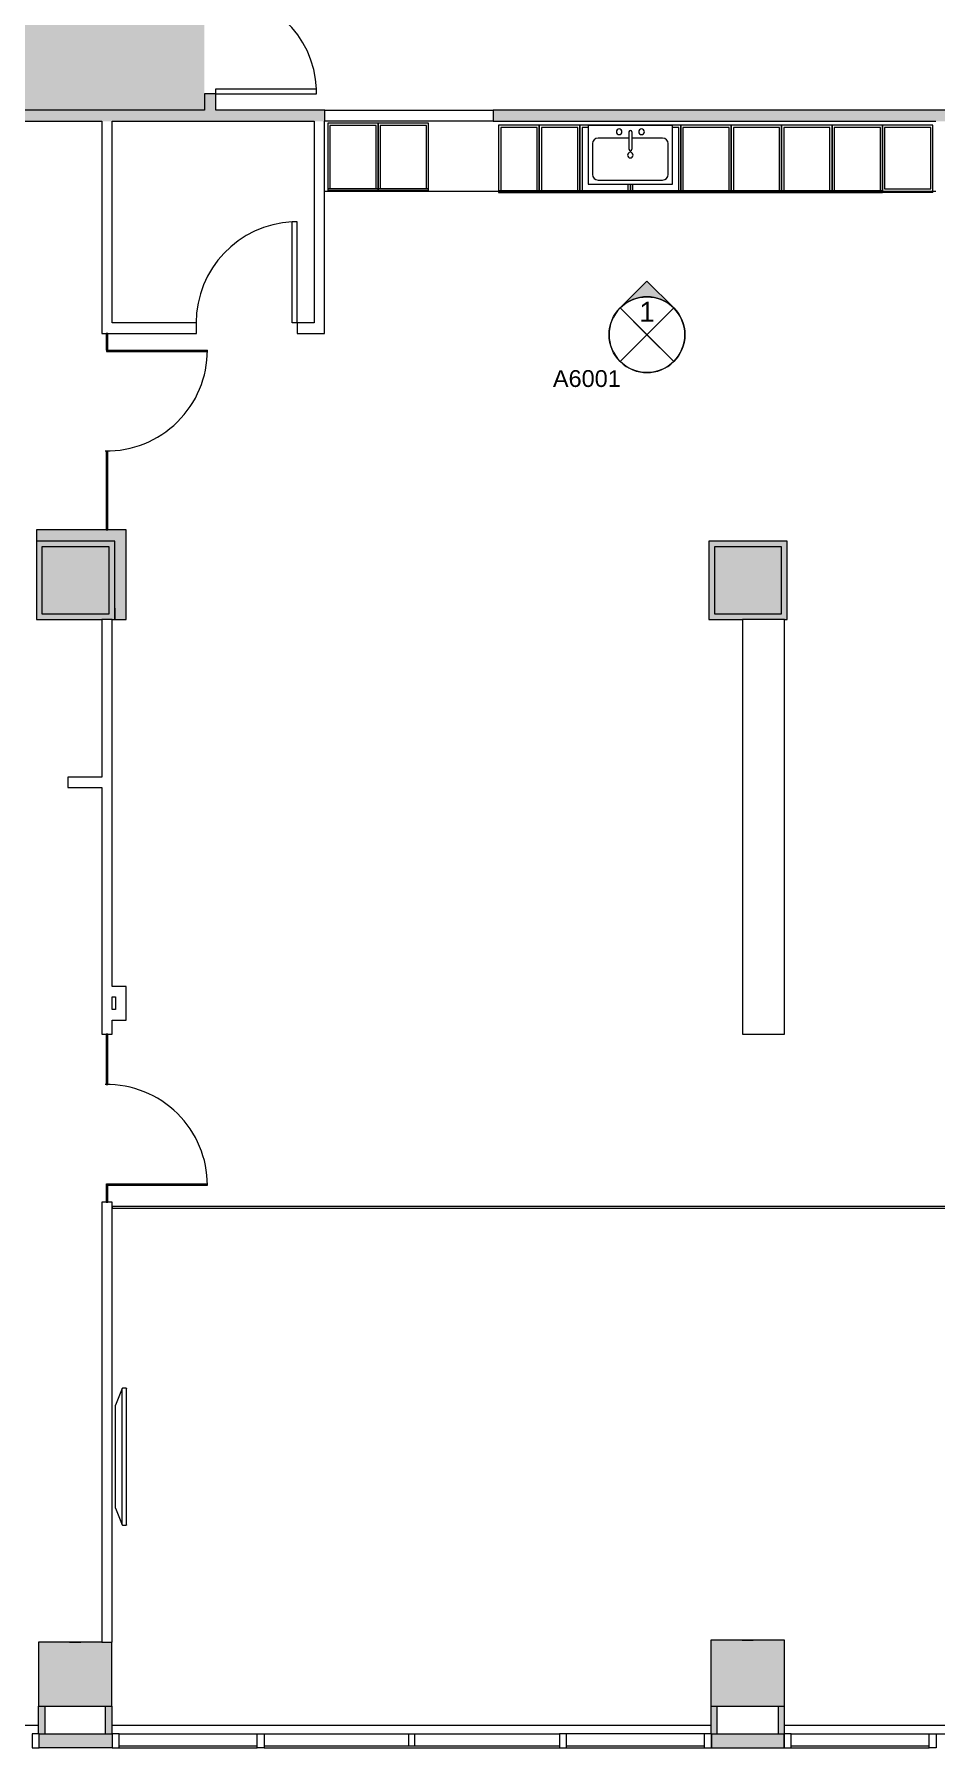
# Model space of a CAD drawing. Header units: inches. Extents: x 41 to 2820, y 110 to 1753.
# Drawn here: x 1269 to 1591, y 111 to 723 of the extents above; entities that cross this region are included whole.
import ezdxf

# ---------------------------------------------------------------- set-up
doc = ezdxf.new("R2010")
doc.units = ezdxf.units.IN
doc.header["$MEASUREMENT"] = 0
for name, color, linetype, lineweight in [('820 1st St NE_04_Clean_dwg', 8, 'Continuous', 9), ('A-DETL-GENF', 92, 'Continuous', 9), ('A-DOOR', 31, 'Continuous', 13), ('A-GLAZ-CURT', 52, 'Continuous', 9), ('A-WALL', 113, 'Continuous', 13), ('A-WALL-PATT', 111, 'Continuous', 13), ('G-ANNO-SYMB', 111, 'Continuous', 9), ('I-WALL', 2, 'Continuous', 13), ('IRF-COLUMN', 7, 'Continuous', 9), ('IRF-COLUMN-HATCH', 7, 'Continuous', 9), ('IRF-WALL-FULL-HT', 7, 'Continuous', 9), ('IRF-WALL-FULL-HT-HATCH', 7, 'Continuous', 9), ('IRF-WINDOW', 7, 'Continuous', 9), ('P-SANR-FIXT', 6, 'Continuous', 13), ('Q-CASE', 31, 'Continuous', 9), ('Q-SPCQ', 91, 'Continuous', 9), ('S-COLS', 52, 'Continuous', 13)]:
    doc.layers.add(name, color=color, linetype=linetype, lineweight=lineweight)
doc.styles.add('Arial_1', font='arial.ttf', dxfattribs={"height": 6})
doc.styles.add('Arial_2', font='arial.ttf', dxfattribs={"height": 7.125})

# ---------------------------------------------------------------- blocks, each defined once
blk = doc.blocks.new('Single-Flush - 36_ x 96_-2566598-New Construction - Partition Plan')
at = {"layer": 'A-DOOR', "color": 250, "lineweight": 20}
for p, q in [((16.25, 2), (16.25, 38.02)), ((18, 38.02), (16.25, 38.02)), ((18, 2), (18, 38.02)), ((18, 2), (16.25, 2))]:
    blk.add_line(p, q, dxfattribs=at)
at = {"layer": 'A-DOOR', "lineweight": 9}
blk.add_arc((18, 2), 36.07, 92.78116, 180, dxfattribs=at)
blk = doc.blocks.new('System Panel - Glazed-2907095-New Construction - Partition Plan')
at = {"layer": 'A-GLAZ-CURT', "color": 250, "lineweight": 20}
for p, q in [((14.09, 0.25), (-14.09, 0.25)), ((-14.09, 0.25), (-14.09, -0.25)), ((14.09, -0.25), (14.09, 0.25)), ((-14.09, -0.25), (14.09, -0.25))]:
    blk.add_line(p, q, dxfattribs=at)
blk = doc.blocks.new('System Panel - Glazed-2610266-New Construction - Partition Plan')
at = {"layer": 'A-GLAZ-CURT', "color": 250, "lineweight": 20}
for p, q in [((3, 0.25), (-3, 0.25)), ((-3, 0.25), (-3, -0.25)), ((3, -0.25), (3, 0.25)), ((-3, -0.25), (3, -0.25))]:
    blk.add_line(p, q, dxfattribs=at)
blk = doc.blocks.new('storefront - glass swinging - SNGL - GLASS - OFFICE DOORS-2610267-New Construction - Partition Plan')
at = {"layer": 'A-DETL-GENF'}
for p, q in [((18, 0.16), (17.5, 0.16)), ((17.5, 0.16), (17.5, -35.84)), ((18, 0.16), (18, -35.84))]:
    blk.add_line(p, q, dxfattribs=at)
blk.add_arc((18, 0.16), 36, 179.2042, 270, dxfattribs=at)
blk = doc.blocks.new('SPEC-EQUIP-TV - 55_ LCD-2537516-New Construction - Partition Plan')
at = {"layer": 'Q-SPCQ'}
for p, q in [((24.32, 0), (-24.32, 0)), ((-24.45, -0.12), (-24.45, -0.75)), ((-24.45, -0.75), (-24.45, -1.37)), ((-24.35, -1.57), (-18.34, -4)), ((24.35, -1.57), (-24.35, -1.57)), ((18.34, -4), (-18.34, -4)), ((18.34, -4), (24.35, -1.57)), ((24.45, -0.75), (24.45, -0.12)), ((24.45, -1.37), (24.45, -0.75))]:
    blk.add_line(p, q, dxfattribs=at)
for points, knots in [([(-24.45, -0.12), (-24.45, -0.11), (-24.45, -0.1), (-24.44, -0.08), (-24.43, -0.06), (-24.43, -0.05), (-24.42, -0.04), (-24.41, -0.03), (-24.4, -0.03), (-24.39, -0.02), (-24.38, -0.01), (-24.37, -0.01), (-24.35, 0), (-24.34, 0), (-24.32, 0)], [0, 0, 0, 0, 0.166667, 0.25, 0.333333, 0.416667, 0.458333, 0.5, 0.583333, 0.666667, 0.708333, 0.75, 0.833333, 1, 1, 1, 1]), ([(24.32, 0), (24.34, 0), (24.35, 0), (24.37, -0.01), (24.38, -0.02), (24.39, -0.02), (24.4, -0.03), (24.41, -0.03), (24.42, -0.04), (24.43, -0.05), (24.43, -0.06), (24.44, -0.08), (24.45, -0.1), (24.45, -0.11), (24.45, -0.12)], [-1, -1, -1, -1, -0.833333, -0.75, -0.666667, -0.625, -0.583333, -0.5, -0.458333, -0.416667, -0.333333, -0.25, -0.166667, 0, 0, 0, 0]), ([(-24.45, -1.37), (-24.45, -1.38), (-24.45, -1.41), (-24.44, -1.44), (-24.43, -1.46), (-24.42, -1.48), (-24.42, -1.49), (-24.41, -1.5), (-24.41, -1.51), (-24.4, -1.52), (-24.39, -1.53), (-24.38, -1.54), (-24.37, -1.56), (-24.35, -1.57), (-24.35, -1.57)], [0, 0, 0, 0, 0.125, 0.25, 0.375, 0.4375, 0.5, 0.53125, 0.5625, 0.625, 0.6875, 0.75, 0.875, 1, 1, 1, 1]), ([(24.35, -1.57), (24.35, -1.57), (24.37, -1.56), (24.38, -1.54), (24.39, -1.53), (24.4, -1.52), (24.41, -1.51), (24.42, -1.49), (24.42, -1.48), (24.43, -1.47), (24.44, -1.45), (24.44, -1.43), (24.45, -1.41), (24.45, -1.38), (24.45, -1.37)], [0, 0, 0, 0, 0.125, 0.25, 0.3125, 0.375, 0.4375, 0.5, 0.5625, 0.625, 0.6875, 0.75, 0.875, 1, 1, 1, 1])]:
    blk.add_open_spline(points, degree=3, knots=knots, dxfattribs=at)
blk = doc.blocks.new('Concrete-Square-Column - 24 x 24-2599265-New Construction - Partition Plan')
at = {"layer": 'S-COLS', "lineweight": 9}
blk.add_hatch(color=55, dxfattribs=at).paths.add_polyline_path([(12, -12), (12, 12), (-12, 12), (-12, -12)], flags=0)
at = {"layer": 'S-COLS', "color": 250, "lineweight": 20}
for p, q in [((12, 12), (-12, 12)), ((-12, 12), (-12, -12)), ((12, -12), (12, 12)), ((-12, -12), (12, -12))]:
    blk.add_line(p, q, dxfattribs=at)
blk = doc.blocks.new('System Panel - Glazed-2674102-New Construction - Partition Plan')
at = {"layer": 'A-GLAZ-CURT', "color": 250, "lineweight": 20}
for p, q in [((9, 0.25), (-9, 0.25)), ((-9, 0.25), (-9, -0.25)), ((9, -0.25), (9, 0.25)), ((-9, -0.25), (9, -0.25))]:
    blk.add_line(p, q, dxfattribs=at)
blk = doc.blocks.new('storefront - glass swinging - SNGL - GLASS - OFFICE DOORS-2610297-New Construction - Partition Plan')
at = {"layer": 'A-DETL-GENF'}
for p, q in [((17.5, -0.16), (17.5, 35.84)), ((18, -0.16), (18, 35.84)), ((18, -0.16), (17.5, -0.16))]:
    blk.add_line(p, q, dxfattribs=at)
blk.add_arc((18, -0.16), 36, 90, 180.7958, dxfattribs=at)
blk = doc.blocks.new('System Panel - Glazed-2654554-New Construction - Partition Plan')
at = {"layer": 'A-GLAZ-CURT', "color": 250, "lineweight": 20}
for p, q in [((151.49, 0.25), (-151.49, 0.25)), ((-151.49, 0.25), (-151.49, -0.25)), ((151.49, -0.25), (151.49, 0.25)), ((-151.49, -0.25), (151.49, -0.25))]:
    blk.add_line(p, q, dxfattribs=at)
blk = doc.blocks.new('MLWK_Base Cabinet-Single Door - 30_H x 24_D-2843899-New Construction - Partition Plan')
at = {"layer": 'Q-CASE', "lineweight": 13}
for p, q in [((-8.26, 24), (9.74, 24)), ((9.74, 24), (-8.26, 24)), ((-8.26, 24), (-8.26, 0)), ((-8.26, 24), (9.74, 24)), ((-8.26, 24), (-8.26, 23.25)), ((9.74, 23.25), (-8.26, 23.25)), ((8.99, 23.25), (-7.51, 23.25)), ((-7.51, 23.25), (-7.51, 0.75)), ((8.99, 21.07), (8.99, 23.25)), ((9.74, 21.07), (9.74, 24)), ((9.74, 23.25), (9.74, 24)), ((-7.51, 0.75), (-5.25, 0.75)), ((9.74, 0), (9.74, 0.07)), ((-8.26, 0), (9.74, 0))]:
    blk.add_line(p, q, dxfattribs=at)
blk = doc.blocks.new('MLWK_Base Cabinet-Trash - 32_H x 24_D-2838442-New Construction - Partition Plan')
at = {"layer": 'Q-CASE', "lineweight": 13}
for p, q in [((-8.26, 0), (-8.26, -24)), ((9.74, 0), (-8.26, 0)), ((9.74, -24), (9.74, 0)), ((-7.51, -0.75), (-7.51, -23.25)), ((8.99, -0.75), (-7.51, -0.75)), ((8.99, -23.25), (8.99, -0.75)), ((-8.26, -23.25), (9.74, -23.25)), ((-8.26, -23.25), (-8.26, -24)), ((-8.26, -24), (9.74, -24)), ((-8.26, -24), (9.74, -24)), ((9.74, -24), (-8.26, -24)), ((-7.51, -23.25), (8.99, -23.25)), ((9.74, -24), (9.74, -23.25))]:
    blk.add_line(p, q, dxfattribs=at)
blk = doc.blocks.new('Single-Flush - 36_ x 96_-2819942-New Construction - Partition Plan')
at = {"layer": 'A-DOOR', "color": 250, "lineweight": 20}
for p, q in [((16.25, 1.87), (16.25, 37.9)), ((18, 37.9), (16.25, 37.9)), ((18, 1.87), (18, 37.9)), ((18, 1.87), (16.25, 1.87))]:
    blk.add_line(p, q, dxfattribs=at)
at = {"layer": 'A-DOOR', "lineweight": 9}
blk.add_arc((18, 1.87), 36.07, 92.78116, 180, dxfattribs=at)
blk = doc.blocks.new('Counter Top _No Backsplash_ - Standard Counter Top-2874770-New Construction - Partition Plan')
at = {"layer": 'Q-CASE', "lineweight": 13}
for p, q in [((170.9, 0), (-47.26, 0)), ((110.74, -25), (170.74, -25))]:
    blk.add_line(p, q, dxfattribs=at)
blk = doc.blocks.new('Sink Kitchen-Single - 30_ x 21_-2269151-New Construction - Partition Plan')
at = {"layer": 'P-SANR-FIXT'}
for p, q in [((15.62, 10.59), (-14.38, 10.59)), ((-14.38, 10.59), (-14.38, -10.41)), ((0.12, 8.34), (0.12, 2.09)), ((1.12, 8.34), (1.12, 2.09)), ((15.62, -10.41), (15.62, 10.59)), ((-12.88, 4.09), (-12.88, -6.91)), ((0.12, 6.09), (-10.88, 6.09)), ((12.12, 6.09), (1.12, 6.09)), ((14.12, -6.91), (14.12, 4.09)), ((-14.38, -10.41), (15.62, -10.41)), ((-10.88, -8.91), (12.12, -8.91))]:
    blk.add_line(p, q, dxfattribs=at)
for centre, radius, start, end in [((-3.38, 8.34), 1, 360, 180), ((-3.38, 8.34), 1, 180, 0), ((0.62, 8.34), 0.5, 360, 180), ((4.62, 8.34), 1, 360, 180), ((4.62, 8.34), 1, 180, 360), ((-10.88, 4.09), 2, 90, 180), ((0.62, 0), 1, 360, 180), ((0.62, 0), 1, 180, 0), ((0.62, 2.09), 0.5, 180, 0), ((12.12, 4.09), 2, 360, 90), ((-10.88, -6.91), 2, 180, 270), ((12.12, -6.91), 2, 270, 0)]:
    blk.add_arc(centre, radius, start, end, dxfattribs=at)
blk = doc.blocks.new('MLWK_Base Cabinet-Single Door - 30_H x 24_D-2843898-New Construction - Partition Plan')
at = {"layer": 'Q-CASE', "lineweight": 13}
for p, q in [((-8.26, 0), (-8.26, -24)), ((9.74, 0), (-8.26, 0)), ((9.74, -0.07), (9.74, 0)), ((-7.51, -0.75), (-7.51, -23.25)), ((-5.28, -0.75), (-7.51, -0.75)), ((-8.26, -23.25), (9.74, -23.25)), ((-8.26, -23.25), (-8.26, -24)), ((-8.26, -24), (9.74, -24)), ((-8.26, -24), (9.74, -24)), ((9.74, -24), (-8.26, -24)), ((-7.51, -23.25), (8.99, -23.25)), ((8.99, -23.25), (8.99, -21.07)), ((9.74, -24), (9.74, -21.07)), ((9.74, -24), (9.74, -23.25))]:
    blk.add_line(p, q, dxfattribs=at)
blk = doc.blocks.new('MLWK_Base Cabinet-Single Door - 30_H x 24_D-2887588-New Construction - Partition Plan')
at = {"layer": 'Q-CASE', "lineweight": 13}
for p, q in [((-6.52, 0), (-6.52, -24)), ((7.99, 0), (-6.52, 0)), ((7.99, -24), (7.99, 0)), ((-5.77, -0.75), (-5.77, -23.25)), ((7.24, -0.75), (-5.77, -0.75)), ((7.24, -23.25), (7.24, -0.75)), ((-6.52, -23.25), (7.99, -23.25)), ((-6.52, -23.25), (-6.52, -24)), ((-6.52, -24), (7.99, -24)), ((-6.52, -24), (7.99, -24)), ((7.99, -24), (-6.52, -24)), ((-5.77, -23.25), (7.24, -23.25)), ((7.99, -24), (7.99, -23.25))]:
    blk.add_line(p, q, dxfattribs=at)
blk = doc.blocks.new('MLWK_Base Cabinet-Single Door - 30_H x 24_D-2887589-New Construction - Partition Plan')
at = {"layer": 'Q-CASE', "lineweight": 13}
for p, q in [((-6.52, 24), (7.99, 24)), ((7.99, 24), (-6.52, 24)), ((-6.52, 24), (-6.52, 0)), ((-6.52, 24), (7.99, 24)), ((-6.52, 24), (-6.52, 23.25)), ((7.99, 23.25), (-6.52, 23.25)), ((7.24, 23.25), (-5.77, 23.25)), ((-5.77, 23.25), (-5.77, 0.75)), ((7.24, 0.75), (7.24, 23.25)), ((7.99, 0), (7.99, 24)), ((7.99, 23.25), (7.99, 24)), ((-5.77, 0.75), (7.24, 0.75)), ((-6.52, 0), (7.99, 0))]:
    blk.add_line(p, q, dxfattribs=at)
blk = doc.blocks.new('MLWK_Base Cabinet-Drawers - 32_H x 24_D-2885229-New Construction - Partition Plan')
at = {"layer": 'Q-CASE', "lineweight": 13}
for p, q in [((-8.26, 24), (9.74, 24)), ((-8.26, 24), (-8.26, 23.5)), ((9.74, 23.5), (-8.26, 23.5)), ((-8.26, 23.5), (-8.26, 0)), ((9.74, 23.5), (-8.26, 23.5)), ((8.99, 22.75), (-7.51, 22.75)), ((-7.51, 22.75), (-7.51, 0.75)), ((8.99, 0.75), (8.99, 22.75)), ((9.74, 23.5), (9.74, 24)), ((9.74, 0), (9.74, 23.5)), ((-7.51, 0.75), (8.99, 0.75)), ((-8.26, 0), (9.74, 0))]:
    blk.add_line(p, q, dxfattribs=at)
blk = doc.blocks.new('MLWK_Base Cabinet-Single Door - 30_H x 24_D-2887590-New Construction - Partition Plan')
at = {"layer": 'Q-CASE', "lineweight": 13}
for p, q in [((-8.26, 0), (-8.26, -24)), ((9.74, 0), (-8.26, 0)), ((9.74, -24), (9.74, 0)), ((-7.51, -0.75), (-7.51, -23.25)), ((8.99, -0.75), (-7.51, -0.75)), ((8.99, -23.25), (8.99, -0.75)), ((-8.26, -23.25), (9.74, -23.25)), ((-8.26, -23.25), (-8.26, -24)), ((-8.26, -24), (9.74, -24)), ((-8.26, -24), (9.74, -24)), ((9.74, -24), (-8.26, -24)), ((-7.51, -23.25), (8.99, -23.25)), ((9.74, -24), (9.74, -23.25))]:
    blk.add_line(p, q, dxfattribs=at)
blk = doc.blocks.new('MLWK_Base Cabinet-Single Door - 30_H x 24_D-2887591-New Construction - Partition Plan')
at = {"layer": 'Q-CASE', "lineweight": 13}
for p, q in [((-8.26, 24), (9.74, 24)), ((9.74, 24), (-8.26, 24)), ((-8.26, 24), (-8.26, 0)), ((-8.26, 24), (9.74, 24)), ((-8.26, 24), (-8.26, 23.25)), ((9.74, 23.25), (-8.26, 23.25)), ((8.99, 23.25), (-7.51, 23.25)), ((-7.51, 23.25), (-7.51, 0.75)), ((8.99, 0.75), (8.99, 23.25)), ((9.74, 0), (9.74, 24)), ((9.74, 23.25), (9.74, 24)), ((-7.51, 0.75), (8.99, 0.75)), ((-8.26, 0), (9.74, 0))]:
    blk.add_line(p, q, dxfattribs=at)
blk = doc.blocks.new('Reception Shelf - Reception Shelf-2918060-New Construction - Partition Plan')
at = {"layer": 'Q-CASE', "color": 250, "lineweight": 20}
for p, q in [((137.41, 514.07), (122.41, 514.07)), ((122.41, 514.07), (122.41, 366.07)), ((137.41, 366.07), (137.41, 514.07)), ((122.41, 366.07), (137.41, 366.07))]:
    blk.add_line(p, q, dxfattribs=at)
blk = doc.blocks.new('820 1st St NE_04_Clean_dwg-2391440-New Construction - Partition Plan')
at = {"layer": 'IRF-COLUMN-HATCH'}
for points in [[(-106.25, 126.07), (-102.62, 126.07), (-102.62, 148.97), (-128.84, 148.97), (-128.84, 126.07), (-121.48, 126.07)], [(111.16, 126.07), (137.38, 126.07), (137.38, 149.72), (111.16, 149.72)]]:
    blk.add_hatch(color=256, dxfattribs=at).paths.add_polyline_path(points, flags=0)
at = {"layer": 'IRF-WALL-FULL-HT-HATCH'}
for points in [[(-101.59, 514.07), (-97.59, 514.08), (-97.59, 546.07), (-129.59, 546.07), (-129.59, 542.07), (-101.59, 542.07), (-101.59, 514.08)], [(-128.59, 116.26), (-126.59, 116.26), (-126.59, 126.07), (-128.84, 126.07), (-128.84, 116.26)], [(-102.62, 116.26), (-102.62, 126.07), (-104.87, 126.07), (-104.87, 116.26)], [(-102.59, 111.26), (-102.62, 116.26), (-128.59, 116.26), (-128.59, 111.26), (-102.62, 111.26)], [(111.32, 111.26), (137.32, 111.26), (137.32, 116.26), (111.32, 116.26)]]:
    blk.add_hatch(color=256, dxfattribs=at).paths.add_polyline_path(points, flags=0)
h = blk.add_hatch(color=256, dxfattribs=at)
h.paths.add_polyline_path([(-102.5, 514.07), (-101.59, 514.07), (-101.59, 542.07), (-129.59, 542.07), (-129.59, 514.07), (-103.59, 514.07)], flags=0)
h.paths.add_polyline_path([(-106.25, 516.07), (-127.59, 516.07), (-127.59, 540.07), (-103.59, 540.07), (-103.59, 516.07)], flags=0)
h = blk.add_hatch(color=256, dxfattribs=at)
h.paths.add_polyline_path([(112.41, 514.07), (138.41, 514.07), (138.41, 542.07), (110.41, 542.07), (110.41, 514.07)], flags=0)
h.paths.add_polyline_path([(122.41, 516.07), (112.41, 516.07), (112.41, 540.07), (136.41, 540.07), (136.41, 516.07)], flags=0)
h = blk.add_hatch(color=256, dxfattribs=at)
h.paths.add_polyline_path([(113.41, 116.26), (113.41, 126.07), (111.16, 126.07), (111.16, 116.26), (111.32, 116.26)], flags=0)
h.paths.add_polyline_path([(137.38, 116.26), (137.38, 126.07), (135.13, 126.07), (135.13, 116.26), (137.32, 116.26)], flags=0)
at = {"layer": 'IRF-COLUMN', "flags": 128}
blk.add_lwpolyline([(-106.25, 148.97), (-128.84, 148.97), (-128.84, 126.07), (-102.62, 126.07), (-102.62, 148.97)], dxfattribs=at)
blk.add_lwpolyline([(111.16, 149.72), (111.16, 126.07), (137.38, 126.07), (137.38, 149.72)], close=True, dxfattribs=at)
at = {"layer": 'IRF-WALL-FULL-HT'}
for p, q in [((-117.73, 148.97), (-113.73, 148.97)), ((122.27, 149.72), (126.27, 149.72)), ((113.41, 116.26), (113.41, 126.07)), ((135.13, 126.07), (135.13, 116.26))]:
    blk.add_line(p, q, dxfattribs=at)
at = {"layer": 'IRF-WALL-FULL-HT', "flags": 128}
for points in [[(-104.62, 546.07), (-129.59, 546.07), (-129.59, 542.07)], [(-101.59, 518.07), (-101.59, 514.07), (-97.59, 514.07), (-97.59, 546.07), (-104.12, 546.07)], [(-101.59, 542.07), (-129.59, 542.07), (-129.59, 514.07), (-106.25, 514.07)], [(-102.5, 514.07), (-101.59, 514.07), (-101.59, 542.07)], [(138.41, 542.07), (110.41, 542.07), (110.41, 514.07), (122.41, 514.07)], [(137.41, 514.07), (138.41, 514.07), (138.41, 542.07)], [(-128.59, 116.26), (-128.84, 116.26), (-128.84, 126.07), (-126.59, 126.07), (-126.59, 116.26)], [(-104.87, 116.26), (-104.87, 126.07), (-102.62, 126.07), (-102.62, 116.26), (-102.59, 116.26), (-102.59, 111.26), (-128.59, 111.26), (-128.59, 116.26), (-102.59, 116.26)], [(111.16, 126.07), (111.16, 116.26), (137.38, 116.26), (137.38, 126.07)], [(111.32, 116.26), (111.32, 111.26), (137.32, 111.26), (137.32, 116.26)]]:
    blk.add_lwpolyline(points, dxfattribs=at)
blk.add_lwpolyline([(3.37, 116.26), (5.37, 116.26), (5.37, 111.76), (3.37, 111.76)], close=True, dxfattribs=at)
at = {"layer": 'IRF-WINDOW'}
for p, q in [((-342.5, 119.26), (-128.84, 119.26)), ((-102.62, 119.26), (111.16, 119.26)), ((-101.25, 116.26), (-102.59, 116.26)), ((137.38, 119.26), (242.49, 119.26)), ((-50.84, 111.76), (-100.09, 111.76)), ((-100.09, 111.26), (-50.84, 111.26)), ((57.07, 111.76), (-48.34, 111.76)), ((-48.34, 111.26), (57.07, 111.26)), ((108.82, 111.76), (59.57, 111.76)), ((189.07, 111.76), (139.82, 111.76)), ((139.82, 111.26), (189.07, 111.26))]:
    blk.add_line(p, q, dxfattribs=at)
at = {"layer": 'IRF-WINDOW', "flags": 128}
blk.add_lwpolyline([(-128.59, 116.26), (-131.09, 116.26), (-131.09, 111.26), (-128.59, 111.26)], close=True, dxfattribs=at)
for points in [[(-100.09, 116.26), (-102.59, 116.26), (-102.59, 111.26), (-100.09, 111.26), (-100.09, 116.26), (-50.84, 116.26)], [(-48.34, 116.26), (-48.34, 111.26), (-50.84, 111.26), (-50.84, 116.26), (-48.34, 116.26), (57.07, 116.26)], [(108.82, 111.26), (111.32, 111.26), (111.32, 116.26), (108.82, 116.26), (59.57, 116.26), (57.07, 116.26), (57.07, 111.26), (59.57, 111.26), (59.57, 116.26)], [(59.57, 111.26), (108.82, 111.26), (108.82, 116.26)], [(139.82, 116.26), (137.32, 116.26), (137.32, 111.26), (139.82, 111.26), (139.82, 116.26), (189.07, 116.26)], [(191.57, 116.26), (191.57, 111.26), (189.07, 111.26), (189.07, 116.26), (191.57, 116.26), (242.49, 116.26)]]:
    blk.add_lwpolyline(points, dxfattribs=at)
blk = doc.blocks.new('Elevation - Interiors-59324-New Construction - Partition Plan')
at = {"layer": 'G-ANNO-SYMB'}
for p, q in [((-0.0996, 0.0996), (0.0996, -0.0996)), ((0.0996, 0.0996), (-0.0996, -0.0996)), ((0, 0), (-0.0996, 0.0996)), ((-0.0996, 0.0996), (0, 0)), ((0.0996, 0.0996), (0, 0)), ((0, 0), (0.0996, 0.0996)), ((-0.0996, -0.0996), (0, 0)), ((0, 0), (-0.0996, -0.0996)), ((0, 0), (0.0996, -0.0996)), ((0.0996, -0.0996), (0, 0))]:
    blk.add_line(p, q, dxfattribs=at)
blk.add_circle((0, 0), 0.1409, dxfattribs=at)
for start, end in [(45, 135), (135, 225), (315, 45), (225, 315)]:
    blk.add_arc((0, 0), 0.1409, start, end, dxfattribs=at)
blk = doc.blocks.new('Elevation - Triangle - 51_256_-58624-New Construction - Partition Plan')
at = {"layer": 'G-ANNO-SYMB'}
h = blk.add_hatch(color=256, dxfattribs=at)
edge = h.paths.add_edge_path(flags=0)
edge.add_arc((0, -0.0993), 0.1406, 45, 135)
edge.add_line((-0.0994, 0.0002), (0, 0.0996))
edge.add_line((0, 0.0996), (0.0994, 0.0002))
for p, q in [((0, 0.0996), (-0.0996, 0)), ((0, 0.0996), (-0.0994, 0.0002)), ((0.0996, 0), (0, 0.0996)), ((0.0994, 0.0002), (0, 0.0996))]:
    blk.add_line(p, q, dxfattribs=at)
blk.add_arc((0, -0.0993), 0.1406, 45, 135, dxfattribs=at)

msp = doc.modelspace()

# ---------------------------------------------------------------- hatches: boundary and pattern name
at = {"layer": 'A-DETL-GENF'}
h = msp.add_hatch(color=9, dxfattribs=at)
h.paths.add_polyline_path([(1003.29, 111.26), (1030.62, 111.26), (1030.62, 149.72), (1041.75, 149.72), (1041.75, 514.07), (1027.75, 514.07), (1027.75, 546.01), (1041.75, 546.01), (1041.75, 695.99), (1329.75, 695.99), (1329.75, 756.49), (1208.75, 756.49), (1208.75, 764.49), (1184.75, 764.49), (1184.75, 756.49), (1166.3, 756.49), (1166.3, 776.24), (1199.8, 776.24), (1199.8, 865.24), (1172.8, 865.24), (1172.8, 1018.19), (1057.75, 1018.19), (1057.75, 994.07), (1029.75, 994.07), (1029.75, 1018.19), (817.75, 1018.19), (817.75, 994.07), (793.62, 994.07), (793.62, 782.07), (817.75, 782.07), (817.75, 754.07), (336.5, 754.07), (336.5, 755.32), (304.75, 755.32), (304.75, 755.07), (300.02, 755.07), (300.02, 540.51), (327.23, 540.51), (342.96, 524.78), (316.75, 498.57), (314.7, 500.62), (314.7, 458.62), (501.2, 272.12), (538.2, 272.12), (534.92, 275.4), (563.63, 304.11), (577.51, 290.23), (577.51, 258.66), (551.66, 258.66), (551.8, 258.52), (790.78, 258.52), (790.78, 300.82), (817, 300.82), (817, 259.53), (806.39, 248.93), (944.06, 111.26), (1000.65, 111.26)], flags=0)
h.paths.add_polyline_path([(806.39, 256), (812, 261.6), (812, 276.07), (795.78, 276.07), (795.78, 263.52), (798.87, 263.52), (804.26, 258.13)], flags=0)
h.paths.add_polyline_path([(551.75, 265.64), (551.75, 285.15), (541.99, 275.4), (550.93, 266.46)], flags=0)
h.paths.add_polyline_path([(563.63, 286.82), (573.85, 286.82), (563.63, 297.04), (553.41, 286.82), (555.65, 286.82)], flags=0)
h.paths.add_polyline_path([(316.75, 505.64), (327.17, 516.07), (306.32, 516.07), (314.98, 507.41)], flags=0)
h.paths.add_polyline_path([(577.51, 514.07), (549.75, 514.07), (549.75, 542.07), (577.75, 542.07), (577.75, 514.07)], flags=0)
h.paths.add_polyline_path([(796.8, 516.07), (787.75, 516.07), (787.75, 546.07), (851.75, 546.07), (851.75, 516.07), (814.75, 516.07)], flags=0)
h.paths.add_polyline_path([(327.75, 516.64), (335.89, 524.78), (327.75, 532.92), (327.75, 522.05)], flags=0)
h.paths.add_polyline_path([(831.56, 519.07), (848.75, 519.07), (848.75, 543.07), (790.75, 543.07), (790.75, 519.07), (794.53, 519.07), (794.53, 540.07), (815.75, 540.07), (815.75, 519.07), (824.75, 519.07)], flags=0)
h.paths.add_polyline_path([(1029.75, 754.07), (1029.75, 782.07), (1057.75, 782.07), (1057.75, 754.07), (1031.75, 754.07)], flags=0)
h.paths.add_polyline_path([(2087.15, 755.49), (2099.75, 755.49), (2099.75, 764.49), (2075.75, 764.49), (2075.75, 755.49), (2085.82, 755.49)], flags=0)
h.paths.add_polyline_path([(2057.75, 755.49), (2057.75, 763.49), (2071.75, 763.49), (2071.75, 768.49), (2104.75, 768.49), (2104.75, 965.49), (2019.75, 965.49), (2019.75, 763.49), (2021.75, 763.49), (2021.75, 755.49)], flags=0)
h.paths.add_polyline_path([(1993.5, 755.49), (2005.75, 755.49), (2005.75, 760.49), (2011.75, 760.49), (2011.75, 947.23), (1991.75, 947.23), (1991.75, 971.23), (2011.75, 971.23), (2011.75, 1012.49), (1821.75, 1012.49), (1821.75, 816.07), (1963.75, 816.07), (1963.75, 760.49), (1969.75, 760.49), (1969.75, 755.49), (1989.75, 755.49)], flags=0)
h.paths.add_polyline_path([(1895.75, 755.49), (1895.75, 760.49), (1958.75, 760.49), (1958.75, 811.07), (1821.75, 811.07), (1821.75, 760.49), (1859.75, 760.49), (1859.75, 755.49)], flags=0)
h.paths.add_polyline_path([(1431.8, 756.49), (1431.8, 762.49), (1434.8, 762.49), (1434.8, 780.49), (1463, 780.49), (1463, 874.6), (1374.8, 874.6), (1374.8, 898.6), (1346.8, 898.6), (1346.8, 924.6), (1230.8, 924.6), (1230.8, 892.6), (1214.75, 892.6), (1214.75, 783.49), (1253.75, 783.49), (1253.75, 775.49), (1379.75, 775.49), (1379.75, 837.07), (1385.75, 837.07), (1385.75, 762.49), (1395.8, 762.49), (1395.8, 756.49)], flags=0)
h.paths.add_polyline_path([(1440.8, 756.49), (1463, 756.49), (1463, 774.49), (1440.8, 774.49), (1440.8, 762.49)], flags=0)
h.paths.add_polyline_path([(311.75, 757.57), (311.75, 778.92), (304.75, 778.92), (304.75, 757.57)], flags=0)
h.paths.add_polyline_path([(577.75, 757.82), (789.75, 757.82), (789.75, 782.07), (789.87, 782.07), (789.87, 926.07), (553.75, 926.07), (553.75, 920.07), (549.75, 920.07), (549.75, 936.07), (553.75, 936.07), (553.75, 930.07), (789.87, 930.07), (789.87, 994.07), (789.75, 994.07), (789.75, 1018.07), (577.75, 1018.07), (577.75, 994.07), (553.75, 994.07), (553.75, 972.07), (549.75, 972.07), (549.75, 1184.49), (573.75, 1184.49), (573.75, 1190.49), (577.75, 1190.49), (577.75, 1184.49), (597.75, 1184.49), (597.75, 1182.74), (614.75, 1182.74), (614.75, 1184.49), (627.75, 1184.49), (627.75, 1180.49), (614.75, 1180.49), (614.75, 1182.24), (597.75, 1182.24), (597.75, 1180.49), (553.75, 1180.49), (553.75, 1022.07), (669.75, 1022.07), (669.75, 1180.49), (663.75, 1180.49), (663.75, 1184.49), (679.75, 1184.49), (679.75, 1180.49), (673.75, 1180.49), (673.75, 1022.07), (789.75, 1022.07), (789.75, 1180.49), (745.75, 1180.49), (745.75, 1182.24), (728.75, 1182.24), (728.75, 1180.49), (715.75, 1180.49), (715.75, 1184.49), (728.75, 1184.49), (728.75, 1182.74), (745.75, 1182.74), (745.75, 1184.49), (799.75, 1184.49), (799.75, 1180.49), (793.75, 1180.49), (793.75, 1022.07), (817.75, 1022.07), (817.75, 1021.94), (921.75, 1021.94), (921.75, 1180.49), (865.75, 1180.49), (865.75, 1182.24), (848.75, 1182.24), (848.75, 1180.49), (835.75, 1180.49), (835.75, 1184.49), (848.75, 1184.49), (848.75, 1182.74), (865.75, 1182.74), (865.75, 1184.49), (981.75, 1184.49), (981.75, 1182.74), (998.75, 1182.74), (998.75, 1184.49), (1011.75, 1184.49), (1011.75, 1180.49), (998.75, 1180.49), (998.75, 1182.24), (981.75, 1182.24), (981.75, 1180.49), (925.75, 1180.49), (925.75, 1021.94), (1029.75, 1021.94), (1029.75, 1022.07), (1053.75, 1022.07), (1053.75, 1180.49), (1047.75, 1180.49), (1047.75, 1184.49), (1063.75, 1184.49), (1063.75, 1180.49), (1057.75, 1180.49), (1057.75, 1021.94), (1172.8, 1021.94), (1172.8, 1180.49), (1129.75, 1180.49), (1129.75, 1182.24), (1112.75, 1182.24), (1112.75, 1180.49), (1099.75, 1180.49), (1099.75, 1184.49), (1112.75, 1184.49), (1112.75, 1182.74), (1129.75, 1182.74), (1129.75, 1184.49), (1172.8, 1184.49), (1172.83, 1260.49), (1269.75, 1260.49), (1269.75, 1405.07), (1293.75, 1405.07), (1293.75, 1472.07), (1269.75, 1472.07), (1269.75, 1502.07), (1297.75, 1502.07), (1297.75, 1405.07), (1327.75, 1405.07), (1327.75, 1401.07), (1273.75, 1401.07), (1273.75, 1260.49), (1369.75, 1260.49), (1369.75, 1401.07), (1363.75, 1401.07), (1363.75, 1405.07), (1369.75, 1405.07), (1369.75, 1456.07), (1373.75, 1456.07), (1373.75, 1381.28), (1532.6, 1381.28), (1532.6, 1474.07), (1509.75, 1474.07), (1509.75, 1498.07), (1373.75, 1498.07), (1373.75, 1492.07), (1369.75, 1492.07), (1369.75, 1502.07), (1532.6, 1502.07), (1532.6, 1562.07), (1526.6, 1562.07), (1526.6, 1566.07), (1532.6, 1566.07), (1532.6, 1715.07), (1510.6, 1715.07), (1510.6, 1747.07), (1510.77, 1747.07), (1510.77, 1752.07), (1409.72, 1752.07), (1409.72, 1746.07), (1397.72, 1746.07), (1397.72, 1752.07), (1295.89, 1752.07), (1295.86, 1724.32), (1283.35, 1711.8), (1282.91, 1712.16), (1281.75, 1713.4), (1281.75, 1566.07), (1329.72, 1566.07), (1329.72, 1564.32), (1346.72, 1564.32), (1346.72, 1566.07), (1359.72, 1566.07), (1359.72, 1562.07), (1346.72, 1562.07), (1346.72, 1563.82), (1329.72, 1563.82), (1329.72, 1562.07), (1277.75, 1562.07), (1277.75, 1715.07), (1280.08, 1715.07), (1259.05, 1736.09), (1196.82, 1673.86), (1202.48, 1668.2), (1193.99, 1659.72), (1188.33, 1665.38), (1119.04, 1596.08), (1124.69, 1590.42), (1116.21, 1581.94), (1110.55, 1587.59), (1051.16, 1528.2), (1054.69, 1524.66), (1044.79, 1514.76), (1062.8, 1496.75), (1062.8, 1473.07), (1029.77, 1473.07), (1029.77, 1260.49), (1057.75, 1260.49), (1057.75, 1232.49), (1025.77, 1232.49), (1025.77, 1311.07), (988.75, 1311.07), (988.75, 1312.82), (971.75, 1312.82), (971.75, 1311.07), (958.75, 1311.07), (958.75, 1315.07), (971.75, 1315.07), (971.75, 1313.32), (988.75, 1313.32), (988.75, 1315.07), (1025.77, 1315.07), (1025.77, 1507.07), (1012.75, 1507.07), (1012.75, 1511.57), (920.75, 1511.57), (920.75, 1504.07), (916.75, 1504.07), (916.75, 1315.07), (922.75, 1315.07), (922.75, 1311.07), (877.6, 1311.07), (877.6, 1312.82), (860.6, 1312.82), (860.6, 1311.07), (847.6, 1311.07), (847.6, 1315.07), (860.6, 1315.07), (860.6, 1313.32), (877.6, 1313.32), (877.6, 1315.07), (912.75, 1315.07), (912.75, 1504.07), (908.75, 1504.07), (908.75, 1511.57), (816.75, 1511.57), (816.75, 1507.07), (816.6, 1507.07), (816.6, 1475.07), (805.6, 1475.07), (805.6, 1315.07), (811.6, 1315.07), (811.6, 1311.07), (795.6, 1311.07), (795.6, 1315.07), (801.6, 1315.07), (801.6, 1475.07), (790.6, 1475.07), (790.6, 1507.07), (790.66, 1507.07), (790.66, 1511.57), (689.7, 1511.57), (689.7, 1504.07), (686, 1504.07), (686, 1315.07), (729.6, 1315.07), (729.6, 1313.32), (746.6, 1313.32), (746.6, 1315.07), (759.6, 1315.07), (759.6, 1311.07), (746.6, 1311.07), (746.6, 1312.82), (729.6, 1312.82), (729.6, 1311.07), (676, 1311.07), (676, 1315.07), (682, 1315.07), (682, 1504.07), (677.7, 1504.07), (677.7, 1511.57), (577.39, 1511.57), (577.39, 1482.07), (551.96, 1482.07), (551.96, 1315.07), (610, 1315.07), (610, 1313.32), (627, 1313.32), (627, 1315.07), (640, 1315.07), (640, 1311.07), (627, 1311.07), (627, 1312.82), (610, 1312.82), (610, 1311.07), (577.75, 1311.07), (577.75, 1226.49), (573.75, 1226.49), (573.75, 1234.07), (549.75, 1234.07), (549.75, 1258.07), (541.96, 1258.07), (541.96, 1262.07), (547.96, 1262.07), (547.96, 1482.07), (535.92, 1494.1), (468.04, 1426.22), (473.88, 1420.38), (465.39, 1411.9), (459.56, 1417.73), (392.38, 1350.56), (398.22, 1344.72), (389.73, 1336.24), (383.9, 1342.07), (316.72, 1274.9), (320.26, 1271.36), (321.01, 1272.12), (331.06, 1262.07), (505.96, 1262.07), (505.96, 1258.07), (489.75, 1258.07), (489.75, 1202.12), (488, 1202.12), (488, 1185.12), (489.75, 1185.12), (489.75, 1172.12), (485.75, 1172.12), (485.75, 1185.12), (487.5, 1185.12), (487.5, 1202.12), (485.75, 1202.12), (485.75, 1258.07), (333.75, 1258.07), (333.75, 1235.07), (300.02, 1235.07), (300.02, 1134.3), (307.75, 1134.3), (307.75, 1130.12), (485.75, 1130.12), (485.75, 1136.12), (489.75, 1136.12), (489.75, 1082.12), (488, 1082.12), (488, 1065.12), (489.75, 1065.12), (489.75, 1052.07), (485.75, 1052.07), (485.75, 1065.12), (487.5, 1065.12), (487.5, 1082.12), (485.75, 1082.12), (485.75, 1126.12), (307.75, 1126.12), (307.75, 1122.3), (300.02, 1122.3), (300.02, 1021.17), (337.25, 1021.17), (337.25, 1010.07), (485.75, 1010.07), (485.75, 1016.07), (489.75, 1016.07), (489.75, 1000.07), (485.75, 1000.07), (485.75, 1006.07), (337.25, 1006.07), (337.25, 995.07), (300.02, 995.07), (300.02, 890.12), (485.75, 890.12), (485.75, 934.12), (487.5, 934.12), (487.5, 951.12), (485.75, 951.12), (485.75, 964.07), (489.75, 964.07), (489.75, 951.12), (488, 951.12), (488, 934.12), (489.75, 934.12), (489.75, 880.12), (485.75, 880.12), (485.75, 886.12), (300.02, 886.12), (300.02, 781.17), (337.25, 781.17), (337.25, 757.82), (485.75, 757.82), (485.75, 814.12), (487.5, 814.12), (487.5, 831.12), (485.75, 831.12), (485.75, 844.12), (489.75, 844.12), (489.75, 831.12), (488, 831.12), (488, 814.12), (489.75, 814.12), (489.75, 798.07), (507.75, 798.07), (507.75, 794.07), (489.75, 794.07), (489.75, 757.82), (549.75, 757.82), (549.75, 794.07), (543.75, 794.07), (543.75, 798.07), (549.75, 798.07), (549.75, 854.07), (551.5, 854.07), (551.5, 871.07), (549.75, 871.07), (549.75, 884.07), (553.75, 884.07), (553.75, 871.07), (552, 871.07), (552, 854.07), (553.75, 854.07), (553.75, 782.07), (577.75, 782.07), (577.75, 780.07)], flags=0)
h.paths.add_polyline_path([(1170.3, 761.49), (1180.75, 761.49), (1180.75, 768.49), (1208.75, 768.49), (1208.75, 865.24), (1203.8, 865.24), (1203.8, 772.24), (1170.3, 772.24), (1170.3, 762.49)], flags=0)
h.paths.add_polyline_path([(1277.85, 762.49), (1379.75, 762.49), (1379.75, 769.49), (1247.75, 769.49), (1247.75, 777.49), (1214.75, 777.49), (1214.75, 762.49), (1253.75, 762.49)], flags=0)
h.paths.add_polyline_path([(1471, 763.49), (1562.75, 763.49), (1562.75, 794.07), (1570.75, 794.07), (1570.75, 846.07), (1562.75, 846.07), (1562.75, 868.07), (1471, 868.07)], flags=0)
h.paths.add_polyline_path([(1722.75, 763.49), (1813.75, 763.49), (1813.75, 868.07), (1722.75, 868.07), (1722.75, 846.07), (1714.75, 846.07), (1714.75, 794.07), (1722.75, 794.07)], flags=0)
h.paths.add_polyline_path([(1208.75, 871.24), (1208.75, 898.6), (1224.8, 898.6), (1224.8, 903.6), (1178.8, 903.6), (1178.8, 871.24)], flags=0)
h.paths.add_polyline_path([(1813.75, 876.07), (1813.75, 971.99), (1722.75, 971.99), (1722.75, 947.36), (1714.75, 947.36), (1714.75, 895.36), (1722.75, 895.36), (1722.75, 876.07)], flags=0)
h.paths.add_polyline_path([(1474, 876.07), (1562.75, 876.07), (1562.75, 895.36), (1570.75, 895.36), (1570.75, 947.36), (1562.75, 947.36), (1562.75, 974.07), (1474, 974.07), (1474, 880.6)], flags=0)
h.paths.add_polyline_path([(1397.72, 880.6), (1466, 880.6), (1466, 1130.49), (1319, 1130.49), (1319, 1190.49), (1315.9, 1190.49), (1315.9, 1196.49), (1279.9, 1196.49), (1279.9, 1190.49), (1276.8, 1190.49), (1276.8, 940.6), (1380.8, 940.6), (1380.8, 880.6), (1395.8, 880.6)], flags=0)
h.paths.add_polyline_path([(1374.8, 904.6), (1374.8, 934.6), (1230.8, 934.6), (1230.8, 930.6), (1352.8, 930.6), (1352.8, 904.6), (1372.75, 904.6)], flags=0)
h.paths.add_polyline_path([(1180.8, 911.6), (1224.8, 911.6), (1224.8, 940.6), (1268.8, 940.6), (1268.8, 978.07), (1178.8, 978.07), (1178.8, 911.6)], flags=0)
h.paths.add_polyline_path([(2016.75, 973.49), (2106.75, 973.49), (2106.75, 1051.49), (2058.75, 1051.49), (2058.75, 1012.49), (2016.75, 1012.49)], flags=0)
h.paths.add_polyline_path([(1722.75, 979.99), (1813.75, 979.99), (1813.75, 1080.07), (1722.75, 1080.07), (1722.75, 1055.36), (1714.75, 1055.36), (1714.75, 1003.36), (1722.75, 1003.36)], flags=0)
h.paths.add_polyline_path([(1474, 982.07), (1562.75, 982.07), (1562.75, 1003.36), (1570.75, 1003.36), (1570.75, 1055.36), (1562.75, 1055.36), (1562.75, 1080.07), (1474, 1080.07), (1474, 1019.87)], flags=0)
h.paths.add_polyline_path([(1180.8, 986.07), (1268.8, 986.07), (1268.8, 1190.49), (1265.8, 1190.49), (1265.8, 1196.49), (1229.8, 1196.49), (1229.8, 1190.49), (1207.8, 1190.49), (1207.8, 1184.49), (1188.3, 1184.49), (1188.3, 1150.99), (1180.8, 1150.99), (1180.8, 1017.93)], flags=0)
h.paths.add_polyline_path([(311.75, 1000.07), (311.75, 1018.92), (304.75, 1018.92), (304.75, 1000.07)], flags=0)
h.paths.add_polyline_path([(1990, 1018.49), (2052.75, 1018.49), (2052.75, 1022.24), (1990, 1022.24), (1990, 1046.24), (1970.25, 1046.24), (1970.25, 1022.24), (1842.25, 1022.24), (1842.25, 1046.24), (1821.75, 1046.24), (1821.75, 1018.49), (1970.25, 1018.49)], flags=0)
h.paths.add_polyline_path([(2052.75, 1027.24), (2052.75, 1175.99), (1930.25, 1175.99), (1930.25, 1107.99), (1863.75, 1107.99), (1863.75, 1112.99), (1884.75, 1112.99), (1884.75, 1118.99), (1889.75, 1118.99), (1889.75, 1112.99), (1925.25, 1112.99), (1925.25, 1175.49), (1889.75, 1175.49), (1889.75, 1142.99), (1884.75, 1142.99), (1884.75, 1190.49), (1880.75, 1190.49), (1880.75, 1196.49), (1844.75, 1196.49), (1844.75, 1190.49), (1821.75, 1190.49), (1821.75, 1112.99), (1827.75, 1112.99), (1827.75, 1107.99), (1821.75, 1107.99), (1821.75, 1051.24), (1847.25, 1051.24), (1847.25, 1027.24), (1965.25, 1027.24), (1965.25, 1051.24), (1995, 1051.24), (1995, 1027.24), (2019.75, 1027.24)], flags=0)
h.paths.add_polyline_path([(2058.75, 1057.49), (2106.75, 1057.49), (2106.75, 1074.49), (2058.75, 1074.49)], flags=0)
h.paths.add_polyline_path([(1807.18, 1088.07), (1813.75, 1088.07), (1813.75, 1188.49), (1722.75, 1188.49), (1722.75, 1156.26), (1714.75, 1156.26), (1714.75, 1104.26), (1722.75, 1104.26), (1722.75, 1088.07)], flags=0)
h.paths.add_polyline_path([(1474, 1088.07), (1562.75, 1088.07), (1562.75, 1104.26), (1570.75, 1104.26), (1570.75, 1156.26), (1562.75, 1156.26), (1562.75, 1188.49), (1474, 1188.49)], flags=0)
h.paths.add_polyline_path([(1448, 1136.49), (1448, 1190.49), (1430, 1190.49), (1430, 1196.49), (1394, 1196.49), (1394, 1190.49), (1325, 1190.49), (1325, 1136.49), (1373.75, 1136.49)], flags=0)
h.paths.add_polyline_path([(1466, 1136.49), (1466, 1190.49), (1454, 1190.49), (1454, 1136.49)], flags=0)
h.paths.add_polyline_path([(1180.8, 1155.99), (1183.3, 1155.99), (1183.3, 1184.49), (1180.8, 1184.49), (1180.8, 1158.49)], flags=0)
h.paths.add_polyline_path([(2010.97, 1180.99), (2052.75, 1180.99), (2052.75, 1190.49), (1923.75, 1190.49), (1923.75, 1181.49), (1925.25, 1181.49), (1925.25, 1180.99)], flags=0)
h.paths.add_polyline_path([(1917.75, 1181.49), (1917.75, 1196.49), (1890.75, 1196.49), (1890.75, 1181.49), (1910.18, 1181.49)], flags=0)
h.paths.add_polyline_path([(2061.75, 1182.49), (2079.75, 1182.49), (2079.75, 1196.49), (2061.75, 1196.49), (2061.75, 1192.49), (2058.75, 1192.49), (2058.75, 1182.49)], flags=0)
h.paths.add_polyline_path([(1203.8, 1188.49), (1203.8, 1196.49), (1185.8, 1196.49), (1185.8, 1188.49), (1188.3, 1188.49)], flags=0)
h.paths.add_polyline_path([(789.75, 1234.07), (789.75, 1262.07), (846.75, 1262.07), (846.75, 1234.07), (789.87, 1234.07)], flags=0)
h.paths.add_polyline_path([(835.75, 1237.07), (843.75, 1237.07), (843.75, 1259.07), (817.75, 1259.07), (817.75, 1237.07)], flags=0)
h.paths.add_polyline_path([(1527.93, 1260.49), (1532.6, 1260.49), (1532.6, 1377.28), (1373.75, 1377.28), (1373.75, 1260.49), (1524.18, 1260.49)], flags=0)
h.paths.add_polyline_path([(573.75, 1262.07), (573.75, 1311.07), (551.96, 1311.07), (551.96, 1262.07)], flags=0)
h.paths.add_polyline_path([(1031.05, 1477.07), (1032.85, 1477.07), (1032.85, 1500.07), (1053.83, 1500.07), (1041.96, 1511.93), (1037.09, 1507.07), (1031.05, 1507.07), (1031.05, 1477.29)], flags=0)
h.paths.add_polyline_path([(1054.35, 1477.07), (1054.75, 1477.07), (1054.75, 1499.15), (1054.35, 1499.55), (1054.35, 1481.52)], flags=0)
h.paths.add_polyline_path([(1057.75, 1477.07), (1058.8, 1477.07), (1058.8, 1495.09), (1057.75, 1496.15), (1057.75, 1478.12)], flags=0)
h.paths.add_polyline_path([(792.85, 1500.07), (814.35, 1500.07), (814.35, 1507.07), (792.85, 1507.07)], flags=0)
h.paths.add_polyline_path([(1477.6, 1562.07), (1477.6, 1563.82), (1460.6, 1563.82), (1460.6, 1562.07), (1395.72, 1562.07), (1395.72, 1566.07), (1401.72, 1566.07), (1401.72, 1745.57), (1405.72, 1745.57), (1405.72, 1566.07), (1460.6, 1566.07), (1460.6, 1564.32), (1477.6, 1564.32), (1477.6, 1566.07), (1490.6, 1566.07), (1490.6, 1562.07)], flags=0)
h.paths.add_polyline_path([(1283.35, 1716.04), (1291.62, 1724.32), (1275.07, 1724.32), (1281.75, 1717.64)], flags=0)
h.paths.add_polyline_path([(1271.75, 1727.64), (1271.75, 1741.72), (1264.71, 1734.68), (1270.26, 1729.13)], flags=0)
h.paths.add_polyline_path([(1532.4, 1740.07), (1532.6, 1740.07), (1532.6, 1747.07), (1512.85, 1747.07), (1512.85, 1740.07), (1524.18, 1740.07)], flags=0)
at = {"layer": 'A-WALL-PATT'}
h = msp.add_hatch(color=8, dxfattribs=at)
h.paths.add_polyline_path([(1333.75, 695.99), (1333.75, 701.74), (1329.75, 701.74), (1329.75, 695.99)], flags=0)
h.paths.add_polyline_path([(1329.75, 737.74), (1333.75, 737.74), (1333.75, 756.49), (1329.75, 756.49)], flags=0)
for points in [[(1372.75, 691.99), (1372.75, 695.99), (1041.75, 695.99), (1041.75, 691.99), (1372.59, 691.99)], [(1594.75, 691.99), (1594.75, 695.99), (1432.75, 695.99), (1432.75, 691.99), (1590.75, 691.99)]]:
    msp.add_hatch(color=8, dxfattribs=at).paths.add_polyline_path(points, flags=0)

# ---------------------------------------------------------------- linework, layer by layer
at = {"layer": 'A-WALL', "color": 250, "lineweight": 20}
for p, q in [((1329.75, 701.74), (1329.75, 695.99)), ((1333.75, 701.74), (1329.75, 701.74)), ((1333.75, 695.99), (1333.75, 701.74)), ((1329.75, 695.99), (1041.75, 695.99)), ((1058.75, 691.99), (1293.09, 691.99)), ((1296.84, 691.99), (1368.84, 691.99)), ((1372.75, 695.99), (1333.75, 695.99)), ((1372.59, 691.99), (1372.75, 691.99)), ((1372.75, 691.99), (1372.75, 695.99)), ((1594.75, 695.99), (1432.75, 695.99)), ((1432.75, 695.99), (1432.75, 691.99)), ((1432.75, 691.99), (1590.75, 691.99))]:
    msp.add_line(p, q, dxfattribs=at)
at = {"layer": 'I-WALL', "color": 250, "lineweight": 20}
for p, q in [((1293.09, 691.99), (1293.09, 616.24)), ((1296.84, 619.99), (1296.84, 691.99)), ((1368.84, 691.99), (1368.84, 619.99)), ((1372.59, 616.24), (1372.59, 691.99)), ((1432.75, 695.87), (1372.75, 695.87)), ((1372.75, 692.12), (1432.75, 692.12)), ((1326.84, 619.99), (1296.84, 619.99)), ((1326.84, 616.24), (1326.84, 619.99)), ((1368.84, 619.99), (1362.84, 619.99)), ((1362.84, 619.99), (1362.84, 616.24)), ((1293.09, 616.24), (1326.84, 616.24)), ((1362.84, 616.24), (1372.59, 616.24)), ((1293.09, 514.07), (1293.09, 457.82)), ((1296.84, 514.07), (1293.09, 514.07)), ((1296.84, 383.07), (1296.84, 514.07)), ((1293.09, 457.82), (1280.96, 457.82)), ((1280.96, 457.82), (1280.96, 454.07)), ((1280.96, 454.07), (1293.09, 454.07)), ((1293.09, 454.07), (1293.09, 366.07)), ((1301.75, 383.07), (1296.84, 383.07)), ((1296.84, 374.82), (1296.84, 379.32)), ((1296.84, 379.32), (1298, 379.32)), ((1298, 379.32), (1298, 374.82)), ((1301.75, 371.07), (1301.75, 383.07)), ((1298, 374.82), (1296.84, 374.82)), ((1296.84, 366.07), (1296.84, 371.07)), ((1296.84, 371.07), (1301.75, 371.07)), ((1293.09, 366.07), (1296.84, 366.07)), ((1296.84, 306.07), (1293.09, 306.07)), ((1293.09, 306.07), (1293.09, 148.97)), ((1296.84, 148.97), (1296.84, 306.07)), ((1293.09, 148.97), (1296.84, 148.97))]:
    msp.add_line(p, q, dxfattribs=at)

# ---------------------------------------------------------------- block references
at = {"layer": '820 1st St NE_04_Clean_dwg', "color": 7}
msp.add_blockref('820 1st St NE_04_Clean_dwg-2391440-New Construction - Partition Plan', (1399.34, 0), dxfattribs=at)
at = {"layer": 'A-DOOR'}
for name, p, rotation in [('Single-Flush - 36_ x 96_-2566598-New Construction - Partition Plan', (1331.75, 719.74), 269.9999999999999), ('storefront - glass swinging - SNGL - GLASS - OFFICE DOORS-2610267-New Construction - Partition Plan', (1294.96, 592.24), 89.99999999999991), ('storefront - glass swinging - SNGL - GLASS - OFFICE DOORS-2610297-New Construction - Partition Plan', (1294.96, 330.07), 269.9999999999999)]:
    msp.add_blockref(name, p, dxfattribs=dict(at, rotation=rotation))
msp.add_blockref('Single-Flush - 36_ x 96_-2819942-New Construction - Partition Plan', (1344.84, 618.12), dxfattribs=at)
at = {"layer": 'A-GLAZ-CURT'}
for name, p, rotation in [('System Panel - Glazed-2610266-New Construction - Partition Plan', (1294.96, 613.24), 89.99999999999991), ('System Panel - Glazed-2907095-New Construction - Partition Plan', (1294.96, 560.15), 89.99999999999991), ('System Panel - Glazed-2674102-New Construction - Partition Plan', (1294.96, 357.07), 89.99999999999991), ('System Panel - Glazed-2610266-New Construction - Partition Plan', (1294.96, 309.07), 89.99999999999991), ('System Panel - Glazed-2654554-New Construction - Partition Plan', (1448.33, 304.19), 180)]:
    msp.add_blockref(name, p, dxfattribs=dict(at, rotation=rotation))
at = {"layer": 'G-ANNO-SYMB', "xscale": 95.99999999999994, "yscale": 95.99999999999994, "zscale": 95.99999999999994}
for name, p in [('Elevation - Interiors-59324-New Construction - Partition Plan', (1487.69, 615.76)), ('Elevation - Triangle - 51_256_-58624-New Construction - Partition Plan', (1487.69, 625.32))]:
    msp.add_blockref(name, p, dxfattribs=at)
at = {"layer": 'P-SANR-FIXT'}
msp.add_blockref('Sink Kitchen-Single - 30_ x 21_-2269151-New Construction - Partition Plan', (1481.13, 679.88), dxfattribs=at)
at = {"layer": 'Q-CASE', "lineweight": 13, "rotation": 180}
for name, p in [('Counter Top _No Backsplash_ - Standard Counter Top-2874770-New Construction - Partition Plan', (1543.49, 666.99)), ('MLWK_Base Cabinet-Single Door - 30_H x 24_D-2887589-New Construction - Partition Plan', (1457.25, 690.54)), ('MLWK_Base Cabinet-Single Door - 30_H x 24_D-2843899-New Construction - Partition Plan', (1491.5, 690.54)), ('MLWK_Base Cabinet-Single Door - 30_H x 24_D-2887591-New Construction - Partition Plan', (1527.5, 690.54)), ('MLWK_Base Cabinet-Single Door - 30_H x 24_D-2887591-New Construction - Partition Plan', (1563.49, 690.54)), ('MLWK_Base Cabinet-Drawers - 32_H x 24_D-2885229-New Construction - Partition Plan', (1581.49, 690.54))]:
    msp.add_blockref(name, p, dxfattribs=at)
at = {"layer": 'Q-CASE', "lineweight": 13}
for name, p in [('MLWK_Base Cabinet-Trash - 32_H x 24_D-2838442-New Construction - Partition Plan', (1382.01, 691.24)), ('MLWK_Base Cabinet-Trash - 32_H x 24_D-2838442-New Construction - Partition Plan', (1400.01, 691.24)), ('MLWK_Base Cabinet-Single Door - 30_H x 24_D-2887588-New Construction - Partition Plan', (1441.26, 690.54)), ('MLWK_Base Cabinet-Single Door - 30_H x 24_D-2843898-New Construction - Partition Plan', (1472.03, 690.54)), ('MLWK_Base Cabinet-Single Door - 30_H x 24_D-2887590-New Construction - Partition Plan', (1508.02, 690.54)), ('MLWK_Base Cabinet-Single Door - 30_H x 24_D-2887590-New Construction - Partition Plan', (1544.02, 690.54)), ('Reception Shelf - Reception Shelf-2918060-New Construction - Partition Plan', (1399.34, 0))]:
    msp.add_blockref(name, p, dxfattribs=at)
at = {"layer": 'Q-SPCQ', "rotation": 269.9999999999999}
msp.add_blockref('SPEC-EQUIP-TV - 55_ LCD-2537516-New Construction - Partition Plan', (1301.96, 215.19), dxfattribs=at)
at = {"layer": 'S-COLS', "lineweight": 9}
for p in [(1283.75, 528.07), (1523.75, 528.07)]:
    msp.add_blockref('Concrete-Square-Column - 24 x 24-2599265-New Construction - Partition Plan', p, dxfattribs=at)

# ---------------------------------------------------------------- texts
at = {"layer": 'G-ANNO-SYMB', "attachment_point": 1}
for s, insert, char_height, width, style in [('1', (1484.96, 627.5), 7.12, 6.666, 'Arial_2'), ('A6001', (1454.11, 603.1), 6, 29.997, 'Arial_1')]:
    msp.add_mtext(s, dxfattribs=dict(at, insert=insert, char_height=char_height, width=width, style=style))

doc.saveas('drawing.dxf')
